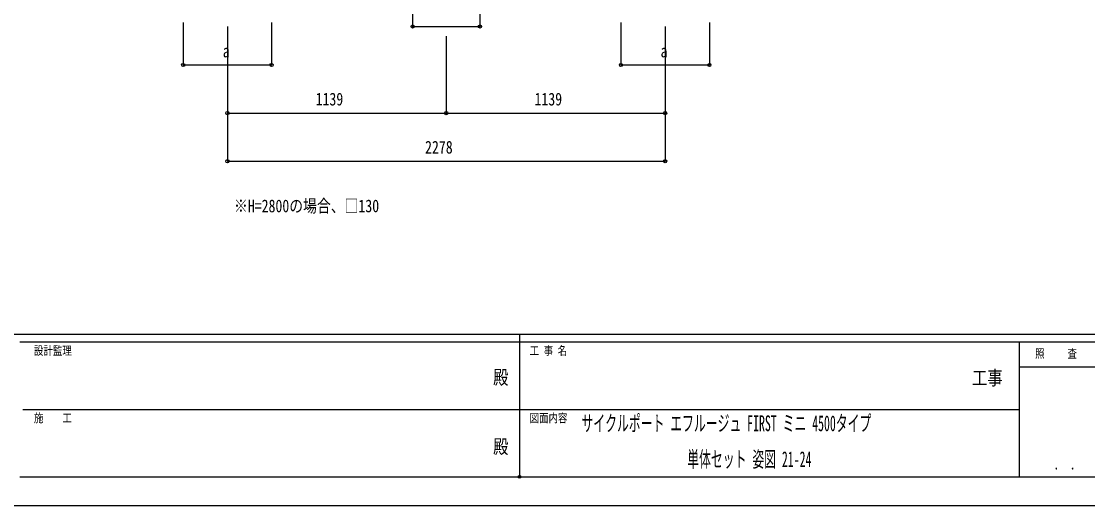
# Model space of a CAD drawing. Units: millimetres, scale not verified. Extents: x -8410 to 8410, y -5940 to 5940.
# Drawn here: x -2602 to 2947, y -5940 to -3423 of the extents above; entities that cross this region are included whole.
import ezdxf
from ezdxf.enums import TextEntityAlignment as Align

# ---------------------------------------------------------------- set-up
doc = ezdxf.new("R2010")
doc.units = ezdxf.units.MM
doc.header["$LTSCALE"] = 30
doc.header["$PDMODE"] = 32
doc.header["$PDSIZE"] = 15
for name, color, linetype in [('0-2_USER1', 3, 'Continuous'), ('0-7_YKK_D', 6, 'Continuous'), ('0-8_YKK_ZWAK', 7, 'Continuous')]:
    doc.layers.add(name, color=color, linetype=linetype)
doc.styles.add('ＭＳ ゴシック', font='')
doc.styles.get('ＭＳ ゴシック').set_extended_font_data('MS Gothic')

msp = doc.modelspace()

# ---------------------------------------------------------------- linework, layer by layer
at = {"layer": '0-7_YKK_D'}
for p, q in [((-566.01, -3201), (-566.01, -3451)), ((-216.01, -3201), (-216.01, -3451)), ((-1759.96, -3430), (-1759.96, -3651)), ((-1299.96, -3430), (-1299.96, -3651)), ((518.04, -3430), (518.04, -3651)), ((978.04, -3430), (978.04, -3651)), ((-1529.96, -3450), (-1529.96, -4151)), ((-1529.96, -3450), (-1529.96, -3901)), ((-566.01, -3450), (-216.01, -3450)), ((748.04, -3450), (748.04, -4151)), ((748.04, -3450), (748.04, -3901)), ((-390.96, -3501), (-390.96, -3901)), ((-390.96, -3501), (-390.96, -3901)), ((-1759.96, -3650), (-1299.96, -3650)), ((518.04, -3650), (978.04, -3650)), ((-1529.96, -3900), (-390.96, -3900)), ((-390.96, -3900), (748.04, -3900)), ((-1529.96, -4150), (748.04, -4150))]:
    msp.add_line(p, q, dxfattribs=at)
for centre in [(-566.01, -3450), (-216.01, -3450), (-1759.96, -3650), (-1299.96, -3650), (518.04, -3650), (978.04, -3650), (-1529.96, -3900), (-390.96, -3900), (-390.96, -3900), (748.04, -3900), (-1529.96, -4150), (748.04, -4150)]:
    msp.add_circle(centre, 8.5, dxfattribs=at)
at = {"layer": '0-8_YKK_ZWAK'}
for p, q in [((7790.04, -5050), (-7809.96, -5050)), ((-9.96, -5090), (-2609.96, -5090)), ((-9.96, -5050), (-9.96, -5790)), ((2590.04, -5090), (-9.96, -5090)), ((3970.04, -5220), (2590.04, -5220)), ((-2594.96, -5440), (-9.96, -5440)), ((-9.96, -5440), (2590.04, -5440)), ((-2609.96, -5790), (-9.96, -5790)), ((-9.96, -5790), (2590.04, -5790)), ((2590.04, -5790), (3970.04, -5790))]:
    msp.add_line(p, q, dxfattribs=at)
msp.add_lwpolyline([(-8410, -5940), (8410, -5940), (8410, 5940), (-8410, 5940)], close=True, dxfattribs=at)
msp.add_lwpolyline([(3970.04, -5090), (2590.04, -5090), (2590.04, -5790)], dxfattribs=at)
msp.add_point((-9.96, -5790), dxfattribs=at)

# ---------------------------------------------------------------- texts
at = {"layer": '0-2_USER1', "style": 'ＭＳ ゴシック'}
for s, height, width, p in [('※H=2800の場合、□130', 65.98, 0.8, (-1495.62, -4435.1)), ('サイクルポート エフルージュ FIRST ミニ 4500タイプ', 82.11, 0.55, (312.65, -5577.67)), ('単体セット 姿図 21-24', 82.11, 0.55, (862.95, -5764.33))]:
    msp.add_text(s, height=height, dxfattribs=dict(at, width=width)).set_placement(p, align=Align.BOTTOM_LEFT)
at = {"layer": '0-7_YKK_D', "style": 'ＭＳ ゴシック', "width": 0.8}
for s, p in [('a', (-1553.96, -3630)), ('a', (724.04, -3630)), ('1139', (-1070.86, -3880)), ('1139', (68.14, -3880)), ('2278', (-501.36, -4130))]:
    msp.add_text(s, height=65.98, dxfattribs=at).set_placement(p, align=Align.BOTTOM_LEFT)
at = {"layer": '0-8_YKK_ZWAK', "style": 'ＭＳ ゴシック', "width": 0.8}
for s, height, p in [('設計監理', 43.99, (-2536.63, -5170)), ('工 事 名', 43.99, (42.54, -5170)), ('照     査', 43.99, (2672.84, -5185)), ('殿', 73.31, (-147.33, -5331.67)), ('工事', 73.31, (2344.67, -5334.93)), ('施\u3000\u3000工', 43.99, (-2536.63, -5520)), ('図面内容', 43.99, (42.54, -5520)), ('殿', 73.31, (-147.33, -5691.67)), ('． ．', 51.83, (2770, -5768.7))]:
    msp.add_text(s, height=height, dxfattribs=at).set_placement(p, align=Align.BOTTOM_LEFT)

doc.saveas('drawing.dxf')
